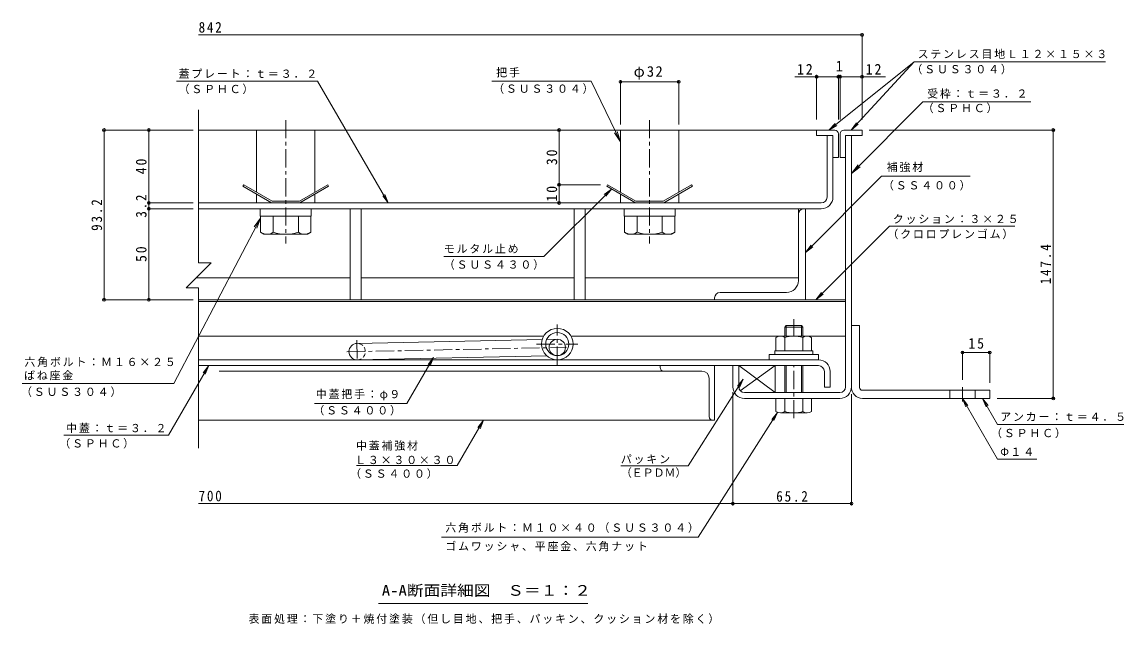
# Model space of a CAD drawing. Units: millimetres at full size. Extents: x -524 to 544, y -392 to 321.
# Drawn here: x -62 to 544, y -9 to 321 of the extents above; entities that cross this region are included whole.
import ezdxf
from ezdxf.enums import TextEntityAlignment as Align

# ---------------------------------------------------------------- set-up
doc = ezdxf.new("R2010")
doc.units = ezdxf.units.MM
doc.header["$LTSCALE"] = 2
doc.header["$PDMODE"] = 32
doc.header["$PDSIZE"] = 1.6
doc.linetypes.add('CHAIN1', pattern=[8, 5, -1, 1, -1])
doc.linetypes.add('DASHED1', pattern=[1.8, 1.2, -0.6])
for name, color, linetype, lineweight in [('D-1', 2, 'Continuous', 9), ('D-2', 3, 'Continuous', 9), ('D-3', 4, 'Continuous', 9), ('D-5', 7, 'Continuous', 9), ('D-6', 6, 'Continuous', 5), ('D-7', 5, 'Continuous', 5), ('D-8', 5, 'Continuous', 5), ('D-9', 134, 'Continuous', 5), ('D-A', 3, 'Continuous', 9), ('D-B', 6, 'Continuous', 5), ('D-C', 2, 'Continuous', 5), ('D-E', 3, 'Continuous', 9), ('D-F', 7, 'Continuous', 9)]:
    doc.layers.add(name, color=color, linetype=linetype, lineweight=lineweight)
doc.styles.add('ＭＳ ゴシック', font='')
doc.styles.get('ＭＳ ゴシック').set_extended_font_data('MS Gothic')

msp = doc.modelspace()

# ---------------------------------------------------------------- linework, layer by layer
at = {"layer": 'D-1'}
for p, q in [((390.746, 120.877), (390.746, 258.878)), ((393.946, 120.877), (393.946, 258.878)), ((331.946, 120.877), (331.946, 132.477)), ((387.546, 117.677), (335.146, 117.677)), ((335.146, 114.477), (387.546, 114.477))]:
    msp.add_line(p, q, dxfattribs=at)
msp.add_lwpolyline([(328.746, 120.877), (328.746, 132.477), (331.946, 132.477)], dxfattribs=at)
for centre, radius, start, end in [((335.146, 120.877), 6.4, 180, 270), ((335.146, 120.877), 3.2, 180, 270), ((387.546, 120.877), 3.2, 270, 0), ((387.546, 120.877), 6.4, 270, 0)]:
    msp.add_arc(centre, radius, start, end, dxfattribs=at)
at = {"layer": 'D-2'}
for p, q in [((383.746, 258.878), (380.546, 258.878)), ((380.546, 225.078), (380.546, 258.878)), ((383.746, 225.078), (383.746, 258.878)), ((377.346, 221.878), (35.115, 221.878)), ((377.346, 218.678), (35.115, 218.678))]:
    msp.add_line(p, q, dxfattribs=at)
at = {"layer": 'D-2', "linetype": 'CHAIN1'}
for p, q in [((232.246, 132.979), (232.246, 155.175)), ((220.897, 144.327), (243.594, 144.327))]:
    msp.add_line(p, q, dxfattribs=at)
at = {"layer": 'D-2'}
for radius in [8.65, 6.35]:
    msp.add_circle((232.246, 144.327), radius, dxfattribs=at)
for radius in [3.2, 6.4]:
    msp.add_arc((377.346, 225.078), radius, 270, 0, dxfattribs=at)
at = {"layer": 'D-3'}
for p, q in [((374.746, 261.878), (35.115, 261.878)), ((389.746, 261.877), (399.746, 261.877)), ((399.746, 261.877), (399.746, 258.878)), ((383.746, 258.878), (383.746, 246.878)), ((386.746, 259.878), (386.746, 246.878)), ((387.746, 259.877), (387.746, 246.877)), ((399.746, 258.878), (390.746, 258.878)), ((390.746, 246.877), (390.746, 258.878)), ((383.746, 246.878), (386.746, 246.878)), ((390.746, 246.877), (387.746, 246.877)), ((106.084, 231.878), (90.496, 222.878)), ((259.907, 231.878), (259.407, 231.012)), ((259.407, 231.012), (275.228, 221.878)), ((259.907, 231.878), (275.496, 222.878)), ((306.084, 231.878), (290.496, 222.878)), ((306.584, 231.012), (290.764, 221.878)), ((306.084, 231.878), (306.584, 231.012)), ((75.228, 221.878), (90.764, 221.878)), ((275.228, 221.878), (290.764, 221.878)), ((275.496, 222.878), (290.496, 222.878))]:
    msp.add_line(p, q, dxfattribs=at)
for points in [[(384.746, 261.878), (374.746, 261.878), (374.746, 258.878), (383.746, 258.878)], [(59.907, 231.878), (59.407, 231.012), (75.228, 221.878)], [(59.907, 231.878), (75.496, 222.878), (90.496, 222.878)], [(106.084, 231.878), (106.584, 231.012), (90.764, 221.878)]]:
    msp.add_lwpolyline(points, dxfattribs=at)
for centre, start, end in [((384.746, 259.878), 0, 90), ((389.746, 259.877), 90, 180)]:
    msp.add_arc(centre, 2, start, end, dxfattribs=at)
at = {"layer": 'D-5'}
for p, q in [((428.455, 299.357), (381.527, 261.877)), ((428.455, 299.357), (533.624, 299.357)), ((23.025, 288.828), (100.461, 288.828)), ((139.32, 221.878), (100.461, 288.828)), ((250.913, 288.828), (196.262, 288.828)), ((250.913, 288.828), (266.995, 255.41)), ((433.225, 277.486), (393.946, 238.072)), ((433.225, 277.486), (492.493, 277.486)), ((266.995, 255.41), (265.121, 261.11)), ((381.529, 261.878), (384.995, 265.482)), ((381.529, 261.878), (385.809, 264.462)), ((393.752, 261.877), (397.599, 265.071)), ((266.995, 255.41), (263.71, 260.431)), ((393.946, 238.072), (397.59, 242.838)), ((393.946, 238.072), (398.699, 241.732)), ((459.245, 236.522), (410.534, 236.522)), ((139.32, 221.878), (136.267, 225.838)), ((139.32, 221.878), (137.396, 226.493)), ((262.025, 229.501), (258.058, 226.457)), ((21.446, 122.667), (69.139, 213.577)), ((69.139, 213.577), (65.682, 208.673)), ((69.139, 213.577), (67.069, 207.945)), ((414.754, 209.096), (483.661, 209.096)), ((368.746, 194.734), (372.713, 197.777)), ((169.881, 192.357), (224.881, 192.357)), ((374.336, 168.678), (378.303, 171.722)), ((164.248, 137.008), (161.195, 133.048)), ((164.248, 137.008), (162.324, 132.393)), ((18.542, 94.309), (40.696, 132.477)), ((40.696, 132.477), (37.643, 128.518)), ((40.696, 132.477), (38.772, 127.862)), ((21.446, 122.667), (-61.951, 122.667)), ((304.098, 77.453), (334.443, 125.074)), ((334.443, 125.074), (331.229, 121.244)), ((334.443, 125.074), (332.329, 120.543)), ((454.946, 114.477), (456.859, 109.858)), ((454.946, 114.477), (457.99, 110.511)), ((454.946, 114.477), (474.228, 81.08)), ((466.005, 114.477), (474.228, 100.236)), ((466.005, 114.477), (467.919, 109.858)), ((466.005, 114.477), (469.049, 110.511)), ((309.654, 38.252), (353.336, 106.803)), ((353.336, 106.803), (350.122, 102.973)), ((353.336, 106.803), (351.223, 102.271)), ((177.305, 77.688), (191.694, 102.477)), ((191.694, 102.477), (188.641, 98.518)), ((191.694, 102.477), (189.77, 97.862)), ((474.228, 100.236), (543.716, 100.236)), ((-39.002, 94.309), (18.542, 94.309)), ((474.228, 81.08), (495.839, 81.08)), ((121.868, 77.688), (177.305, 77.688)), ((267.184, 77.453), (304.098, 77.453)), ((168.679, 38.252), (309.654, 38.252)), ((249.048, 1.809), (134.048, 1.809))]:
    msp.add_line(p, q, dxfattribs=at)
for points in [[(428.455, 299.357), (393.752, 261.877), (396.641, 265.958)], [(410.534, 236.522), (368.746, 194.734), (371.79, 198.7)], [(224.881, 192.357), (262.025, 229.501), (258.981, 225.534)], [(414.754, 209.096), (374.336, 168.678), (377.38, 172.645)], [(98.769, 111.624), (149.515, 111.624), (164.248, 137.008)]]:
    msp.add_lwpolyline(points, dxfattribs=at)
at = {"layer": 'D-6'}
for p, q in [((390.746, 243.477), (390.746, 240.477)), ((35.115, 168.678), (390.746, 168.678)), ((35.115, 167.678), (390.746, 167.678)), ((224.77, 148.678), (35.115, 148.678)), ((122.152, 144.676), (223.958, 146.805)), ((226.421, 146.857), (232.152, 146.976)), ((239.722, 148.678), (353.746, 148.678)), ((370.746, 148.678), (390.746, 148.678)), ((122.34, 135.678), (226.506, 137.856)), ((232.246, 137.976), (232.34, 137.978)), ((331.946, 132.477), (331.946, 120.877)), ((332.849, 118.649), (351.946, 132.477))]:
    msp.add_line(p, q, dxfattribs=at)
at = {"layer": 'D-6', "linetype": 'CHAIN1'}
for p, q in [((122.114, 146.478), (122.364, 134.503)), ((116.542, 140.059), (237.302, 142.584))]:
    msp.add_line(p, q, dxfattribs=at)
at = {"layer": 'D-6'}
msp.add_lwpolyline([(335.146, 117.677), (351.946, 117.677), (351.946, 132.477), (331.946, 132.477), (351.946, 117.677)], dxfattribs=at)
msp.add_circle((232.246, 142.477), 4.5, dxfattribs=at)
msp.add_arc((122.246, 140.177), 4.5, 90, 270, dxfattribs=at)
at = {"layer": 'D-6', "linetype": 'DASHED1'}
msp.add_arc((122.246, 140.177), 4.5, 270, 90, dxfattribs=at)
at = {"layer": 'D-7', "linetype": 'CHAIN1'}
for p, q in [((362.246, 148.677), (362.246, 158.01)), ((362.246, 103.6), (362.246, 132.477))]:
    msp.add_line(p, q, dxfattribs=at)
at = {"layer": 'D-7'}
for p, q in [((358.058, 154.477), (357.246, 153.665)), ((367.246, 153.665), (357.246, 153.665)), ((357.246, 148.677), (357.246, 153.665)), ((366.434, 154.477), (358.058, 154.477)), ((358.058, 148.677), (358.058, 154.477)), ((366.434, 154.477), (367.246, 153.665)), ((366.434, 148.677), (366.434, 154.477)), ((367.246, 153.665), (367.246, 148.977)), ((367.246, 153.665), (367.246, 148.677)), ((357.246, 132.477), (357.246, 117.677)), ((358.058, 117.677), (358.058, 132.477)), ((366.434, 117.677), (366.434, 132.477)), ((367.246, 132.477), (367.246, 117.677)), ((372.046, 114.477), (352.446, 114.477)), ((352.446, 107.372), (352.446, 114.477)), ((357.246, 114.477), (357.246, 107.372)), ((367.246, 114.477), (367.246, 107.372)), ((372.046, 107.372), (372.046, 114.477)), ((369.646, 106.477), (354.846, 106.477))]:
    msp.add_line(p, q, dxfattribs=at)
at = {"layer": 'D-7', "color": 2, "lineweight": 9}
for p, q in [((352.431, 147.918), (353.746, 148.677)), ((352.431, 147.918), (352.431, 140.677)), ((370.746, 148.677), (353.746, 148.677)), ((357.338, 147.918), (357.338, 140.677)), ((367.153, 147.918), (367.153, 140.677))]:
    msp.add_line(p, q, dxfattribs=at)
at = {"layer": 'D-7', "color": 6}
for p, q in [((351.746, 140.677), (351.746, 138.677)), ((351.746, 138.677), (372.746, 138.677))]:
    msp.add_line(p, q, dxfattribs=at)
at = {"layer": 'D-7', "color": 134}
for p, q in [((348.746, 138.677), (348.746, 135.677)), ((348.746, 138.677), (375.746, 138.677)), ((348.746, 135.677), (375.746, 135.677)), ((375.746, 138.677), (375.746, 135.677))]:
    msp.add_line(p, q, dxfattribs=at)
at = {"layer": 'D-7', "color": 2, "lineweight": 9}
msp.add_lwpolyline([(370.746, 148.677), (372.061, 147.918), (372.061, 140.677), (352.431, 140.677)], dxfattribs=at)
at = {"layer": 'D-7', "color": 6}
msp.add_lwpolyline([(351.746, 140.677), (372.746, 140.677), (372.746, 138.677)], dxfattribs=at)
at = {"layer": 'D-7', "color": 2, "lineweight": 9}
for centre, radius, start, end in [((355.327, 142.901), 5.793, 94.38438, 120), ((354.731, 143.838), 4.842, 57.42749, 88.18784), ((362.246, 132.437), 16.241, 72.41188, 107.5881), ((369.76, 143.838), 4.842, 91.81215, 122.57249), ((369.164, 142.901), 5.793, 59.99998, 85.6156)]:
    msp.add_arc(centre, radius, start, end, dxfattribs=at)
at = {"layer": 'D-7'}
for centre, radius, start, end in [((354.846, 110.143), 3.666, 229.1022, 310.89809), ((362.246, 120.893), 14.416, 249.70546, 290.29454), ((369.646, 110.143), 3.666, 229.10191, 310.8978)]:
    msp.add_arc(centre, radius, start, end, dxfattribs=at)
at = {"layer": 'D-8'}
for p, q in [((35.115, 218.678), (368.746, 218.678)), ((368.746, 218.678), (368.746, 168.678)), ((368.746, 168.678), (35.115, 168.678))]:
    msp.add_line(p, q, dxfattribs=at)
at = {"layer": 'D-9'}
for p, q in [((368.746, 168.678), (368.746, 218.678)), ((364.746, 215.678), (364.746, 179.178)), ((318.746, 169.678), (318.746, 168.678)), ((358.246, 172.678), (321.746, 172.678)), ((318.746, 168.678), (368.746, 168.678))]:
    msp.add_line(p, q, dxfattribs=at)
for centre, radius, start, end in [((367.746, 215.678), 3, 90, 180), ((358.246, 179.178), 6.5, 270, 0), ((321.746, 169.678), 3, 90, 180)]:
    msp.add_arc(centre, radius, start, end, dxfattribs=at)
at = {"layer": 'D-A'}
for p, q in [((375.846, 135.677), (35.115, 135.677)), ((35.115, 132.477), (375.846, 132.477)), ((379.046, 129.277), (379.046, 120.677)), ((382.246, 129.277), (382.246, 120.677)), ((379.046, 120.677), (382.246, 120.677))]:
    msp.add_line(p, q, dxfattribs=at)
for radius in [6.4, 3.2]:
    msp.add_arc((375.846, 129.277), radius, 0, 90, dxfattribs=at)
at = {"layer": 'D-B', "color": 4, "lineweight": 9}
for p, q in [((118.412, 218.678), (35.115, 218.678)), ((118.412, 180.678), (118.412, 218.678)), ((241.579, 218.678), (124.413, 218.678)), ((124.413, 180.678), (124.413, 218.678)), ((241.579, 180.678), (241.579, 218.678)), ((364.746, 218.678), (247.579, 218.678)), ((247.579, 180.678), (247.579, 218.678)), ((364.746, 180.678), (364.746, 218.678)), ((33.615, 180.678), (118.412, 180.678)), ((124.413, 180.678), (241.579, 180.678)), ((247.579, 180.678), (364.746, 180.678))]:
    msp.add_line(p, q, dxfattribs=at)
at = {"layer": 'D-B'}
for p, q in [((288.746, 132.477), (46.42, 132.477)), ((290.746, 129.477), (46.42, 129.477)), ((288.746, 132.477), (318.746, 132.477)), ((288.746, 131.477), (288.746, 132.477)), ((290.746, 129.477), (311.746, 129.477)), ((318.746, 132.477), (318.746, 102.477)), ((315.746, 104.477), (315.746, 125.477)), ((317.746, 102.477), (35.115, 102.477)), ((317.746, 102.477), (318.746, 102.477))]:
    msp.add_line(p, q, dxfattribs=at)
for centre, radius, start, end in [((290.746, 131.477), 2, 180, 270), ((311.746, 125.477), 4, 0, 90), ((317.746, 104.477), 2, 180, 270)]:
    msp.add_arc(centre, radius, start, end, dxfattribs=at)
at = {"layer": 'D-C', "linetype": 'CHAIN1', "lineweight": 9}
for p, q in [((82.996, 267.414), (82.996, 199.552)), ((282.996, 267.414), (282.996, 199.552))]:
    msp.add_line(p, q, dxfattribs=at)
at = {"layer": 'D-C', "lineweight": 9}
for p, q in [((66.996, 261.878), (98.996, 261.878)), ((66.996, 261.878), (66.996, 227.786)), ((98.996, 261.878), (98.996, 227.786)), ((266.996, 261.878), (266.996, 227.786)), ((266.996, 261.878), (298.996, 261.878)), ((298.996, 261.878), (298.996, 227.786)), ((66.996, 226.631), (66.996, 221.878)), ((98.996, 226.631), (98.996, 221.878)), ((266.996, 226.631), (266.996, 221.878)), ((298.996, 226.631), (298.996, 221.878)), ((66.996, 221.878), (98.996, 221.878)), ((118.412, 218.678), (124.412, 218.678)), ((124.412, 218.678), (124.412, 168.678)), ((247.579, 218.678), (241.579, 218.678)), ((241.579, 218.678), (241.579, 168.678)), ((266.996, 221.878), (298.996, 221.878))]:
    msp.add_line(p, q, dxfattribs=at)
at = {"layer": 'D-C', "color": 134}
for p, q in [((68.996, 218.678), (96.996, 218.678)), ((96.996, 218.678), (96.996, 214.678)), ((268.996, 218.678), (268.996, 214.678)), ((268.996, 218.678), (296.996, 218.678)), ((296.996, 218.678), (296.996, 214.678)), ((268.996, 214.678), (296.996, 214.678))]:
    msp.add_line(p, q, dxfattribs=at)
at = {"layer": 'D-C', "color": 5}
for p, q in [((76.067, 205.75), (76.067, 214.678)), ((89.924, 205.75), (89.924, 214.678)), ((96.852, 205.75), (96.852, 214.678)), ((269.139, 214.678), (269.139, 205.75)), ((296.852, 214.678), (269.139, 214.678)), ((276.067, 205.75), (276.067, 214.678)), ((289.924, 205.75), (289.924, 214.678)), ((296.852, 205.75), (296.852, 214.678)), ((70.996, 204.678), (69.139, 205.75)), ((70.996, 204.678), (94.996, 204.678)), ((94.996, 204.678), (96.852, 205.75)), ((270.996, 204.678), (269.139, 205.75))]:
    msp.add_line(p, q, dxfattribs=at)
at = {"layer": 'D-C', "color": 134}
msp.add_lwpolyline([(68.996, 218.678), (68.996, 214.678), (96.996, 214.678)], dxfattribs=at)
at = {"layer": 'D-C', "lineweight": 9}
for points in [[(124.412, 168.678), (118.412, 168.678), (118.412, 218.678)], [(241.579, 168.678), (247.579, 168.678), (247.579, 218.678)]]:
    msp.add_lwpolyline(points, dxfattribs=at)
at = {"layer": 'D-C', "color": 5}
for points in [[(96.852, 214.678), (69.139, 214.678), (69.139, 205.75)], [(270.996, 204.678), (294.996, 204.678), (296.852, 205.75)]]:
    msp.add_lwpolyline(points, dxfattribs=at)
for centre, radius, start, end in [((73.228, 212.833), 8.179, 240, 265.61574), ((72.387, 211.512), 6.837, 271.81354, 302.57069), ((82.996, 227.607), 22.928, 252.41203, 287.58795), ((93.604, 211.512), 6.837, 237.42929, 268.18645), ((92.763, 212.833), 8.179, 274.38425, 299.99998), ((273.228, 212.833), 8.179, 240, 265.61574), ((272.387, 211.512), 6.837, 271.81354, 302.57069), ((282.996, 227.607), 22.928, 252.41203, 287.58795), ((293.604, 211.512), 6.837, 237.42929, 268.18645), ((292.763, 212.833), 8.179, 274.38425, 299.99998)]:
    msp.add_arc(centre, radius, start, end, dxfattribs=at)
at = {"layer": 'D-E'}
for p, q in [((393.946, 154.478), (393.946, 120.878)), ((393.946, 154.478), (398.446, 154.478)), ((398.446, 120.477), (398.446, 154.478)), ((399.946, 118.977), (469.946, 118.977)), ((447.946, 114.477), (447.946, 118.977)), ((461.946, 114.477), (461.946, 118.977)), ((469.946, 118.977), (469.946, 114.477)), ((469.946, 114.477), (399.946, 114.477))]:
    msp.add_line(p, q, dxfattribs=at)
at = {"layer": 'D-E', "linetype": 'CHAIN1'}
msp.add_line((454.946, 112.731), (454.946, 120.62), dxfattribs=at)
at = {"layer": 'D-E'}
for radius, start in [(6, 176.17647), (1.5, 180.00027)]:
    msp.add_arc((399.946, 120.477), radius, start, 270, dxfattribs=at)
at = {"layer": 'D-F'}
for p, q in [((399.746, 267.677), (399.746, 315.149)), ((399.746, 314.149), (35.115, 314.149)), ((362.833, 291.202), (386.746, 291.202)), ((374.746, 267.677), (374.746, 292.202)), ((386.746, 267.677), (386.746, 292.202)), ((386.746, 291.202), (387.746, 291.202)), ((387.746, 267.677), (387.746, 292.202)), ((387.746, 291.202), (412.616, 291.202)), ((266.995, 264.877), (266.995, 289.402)), ((266.995, 288.402), (298.996, 288.402)), ((298.996, 264.877), (298.996, 289.402)), ((35.115, 273.03), (35.115, 189.059)), ((32.115, 261.878), (-17.492, 261.878)), ((-16.892, 168.678), (-16.892, 261.878)), ((7.739, 221.878), (7.739, 261.878)), ((233.242, 231.878), (233.242, 261.878)), ((505.471, 261.877), (403.746, 261.877)), ((504.871, 114.477), (504.871, 261.877)), ((232.642, 231.878), (255.907, 231.878)), ((233.242, 221.878), (233.242, 231.878)), ((32.115, 221.878), (6.739, 221.878)), ((32.115, 218.678), (6.739, 218.678)), ((7.739, 218.678), (7.739, 221.878)), ((7.739, 168.678), (7.739, 218.678)), ((35.115, 175.296), (28.234, 175.296)), ((35.115, 175.296), (35.115, 87.17)), ((-17.492, 168.678), (32.115, 168.678)), ((454.946, 140.328), (454.946, 124.62)), ((454.946, 139.728), (469.946, 139.728)), ((469.946, 140.328), (469.946, 122.977)), ((328.745, 117.877), (328.745, 55.698)), ((393.946, 56.098), (393.946, 116.877)), ((505.471, 114.477), (473.946, 114.477)), ((328.745, 56.698), (35.115, 56.698)), ((328.745, 56.698), (393.946, 56.698))]:
    msp.add_line(p, q, dxfattribs=at)
msp.add_lwpolyline([(35.115, 189.059), (41.997, 189.059), (28.234, 175.296)], dxfattribs=at)
for p in [(399.746, 314.149), (374.746, 291.202), (386.746, 291.202), (387.746, 291.202), (399.746, 291.202), (266.995, 288.402), (298.996, 288.402), (-16.892, 261.878), (7.739, 261.878), (233.242, 261.878), (504.871, 261.877), (233.242, 231.878), (7.739, 221.878), (7.739, 218.678), (233.242, 221.878), (-16.892, 168.678), (7.739, 168.678), (454.946, 139.728), (469.946, 139.728), (504.871, 114.477), (328.745, 56.698), (393.946, 56.698)]:
    msp.add_point(p, dxfattribs=at)

# ---------------------------------------------------------------- texts
at = {"layer": 'D-5', "style": 'ＭＳ ゴシック'}
msp.add_text('（ＥＰＤＭ）', height=4.399, dxfattribs=at).set_placement((267.184, 70.141), align=Align.BOTTOM_LEFT)
at = {"layer": 'D-5', "color": 2, "style": 'ＭＳ ゴシック', "width": 1.15}
msp.add_text('A-A断面詳細図\u3000Ｓ＝１：２', height=5.865, dxfattribs=at).set_placement((135.798, 4.309), align=Align.BOTTOM_LEFT)
at = {"layer": 'D-5', "char_height": 4.399, "attachment_point": 7, "style": 'ＭＳ ゴシック'}
for s, insert in [('\\T1.17;ステンレス目地Ｌ１２×１５×３', (430.294, 300.991)), ('\\T1.17;（ＳＵＳ３０４）', (426.926, 292.503)), ('\\T1.17;蓋プレート：ｔ＝３．２', (24.091, 290.338)), ('\\T1.17;把手', (198.681, 290.796)), ('\\T1.17;（ＳＰＨＣ）', (24.091, 281.605)), ('\\T1.17;（ＳＵＳ３０４）', (196.999, 281.815)), ('\\T1.17;受枠：ｔ＝３．２', (435.525, 279.198)), ('\\T1.17;（ＳＰＨＣ）', (433.093, 271.168)), ('\\T1.17;補強材', (413.285, 238.817)), ('\\T1.17;（ＳＳ４００）', (411.245, 228.713)), ('\\T1.17;クッション：３×２５', (416.664, 210.361)), ('\\T1.17;（クロロプレンゴム）', (413.701, 201.941)), ('\\T1.17;モルタル止め', (169.881, 194.158)), ('\\T1.17;（ＳＵＳ４３０）', (169.881, 185.176)), ('\\T1.17;六角ボルト：Ｍ１６×２５', (-60.645, 131.738)), ('\\T1.17;ばね座金', (-60.854, 124.394)), ('\\T1.17;（ＳＵＳ３０４）', (-62.507, 115.282)), ('\\T1.17;中蓋把手：φ９', (99.513, 113.401)), ('\\T1.17;（ＳＳ４００）', (98.184, 105.094)), ('\\T1.17;アンカー：ｔ＝４．５', (475.689, 101.94)), ('\\T1.17;中蓋：ｔ＝３．２', (-37.715, 95.449)), ('\\T1.17;（ＳＰＨＣ）', (470.693, 92.619)), ('\\T1.17;（ＳＰＨＣ）', (-41.451, 86.936)), ('\\T1.17;中蓋補強材', (121.611, 85.788)), ('\\T1.17;Φ１４', (475.689, 82.784)), ('\\T1.17;Ｌ３×３０×３０', (121.142, 78.35)), ('\\T1.17;パッキン', (267.184, 78.418)), ('\\T1.17;（ＳＳ４００）', (118.374, 70.322)), ('\\T1.17;六角ボルト：Ｍ１０×４０（ＳＵＳ３０４）', (170.708, 40.656)), ('\\T1.17;ゴムワッシャ、平座金、六角ナット', (170.708, 30.491)), ('\\T1.17;表面処理：下塗り＋焼付塗装（但し目地、把手、パッキン、クッション材を除く）', (62.548, -9.417))]:
    msp.add_mtext(s, dxfattribs=dict(at, insert=insert))
at = {"layer": 'D-F', "color": 2, "style": 'ＭＳ ゴシック'}
msp.add_text('1', height=5.865, dxfattribs=at).set_placement((385.246, 292.402), align=Align.BOTTOM_LEFT)
at = {"layer": 'D-F', "color": 2, "char_height": 5.865, "attachment_point": 7, "style": 'ＭＳ ゴシック'}
for s, insert in [('\\T1.27;\\W0.9;842', (35.115, 315.349)), ('\\T1.19;φ32', (274.245, 289.602)), ('\\T1.27;\\W0.95;12', (364.053, 292.402)), ('\\T1.27;\\W0.95;12', (401.801, 292.402)), ('\\T1.27;\\W0.95;15', (458.196, 141.728)), ('\\T1.27;\\W0.9;700', (35.115, 57.898)), ('\\T1.28;\\W0.9;65.2', (352.595, 57.698))]:
    msp.add_mtext(s, dxfattribs=dict(at, insert=insert))
at = {"layer": 'D-F', "color": 2, "char_height": 5.865, "attachment_point": 7, "rotation": 90, "style": 'ＭＳ ゴシック'}
for s, insert in [('\\T1.27;\\W0.95;30', (232.242, 242.628)), ('\\T1.27;\\W0.95;40', (6.539, 237.628)), ('\\T1.27;\\W0.95;10', (232.242, 222.628)), ('\\T1.27;\\W0.9;3.2', (6.539, 213.778)), ('\\T1.28;\\W0.9;93.2', (-17.892, 206.528)), ('\\T1.27;\\W0.95;50', (6.539, 189.428)), ('\\T1.28;\\W0.9;147.4', (503.671, 177.177))]:
    msp.add_mtext(s, dxfattribs=dict(at, insert=insert))

doc.saveas('drawing.dxf')
